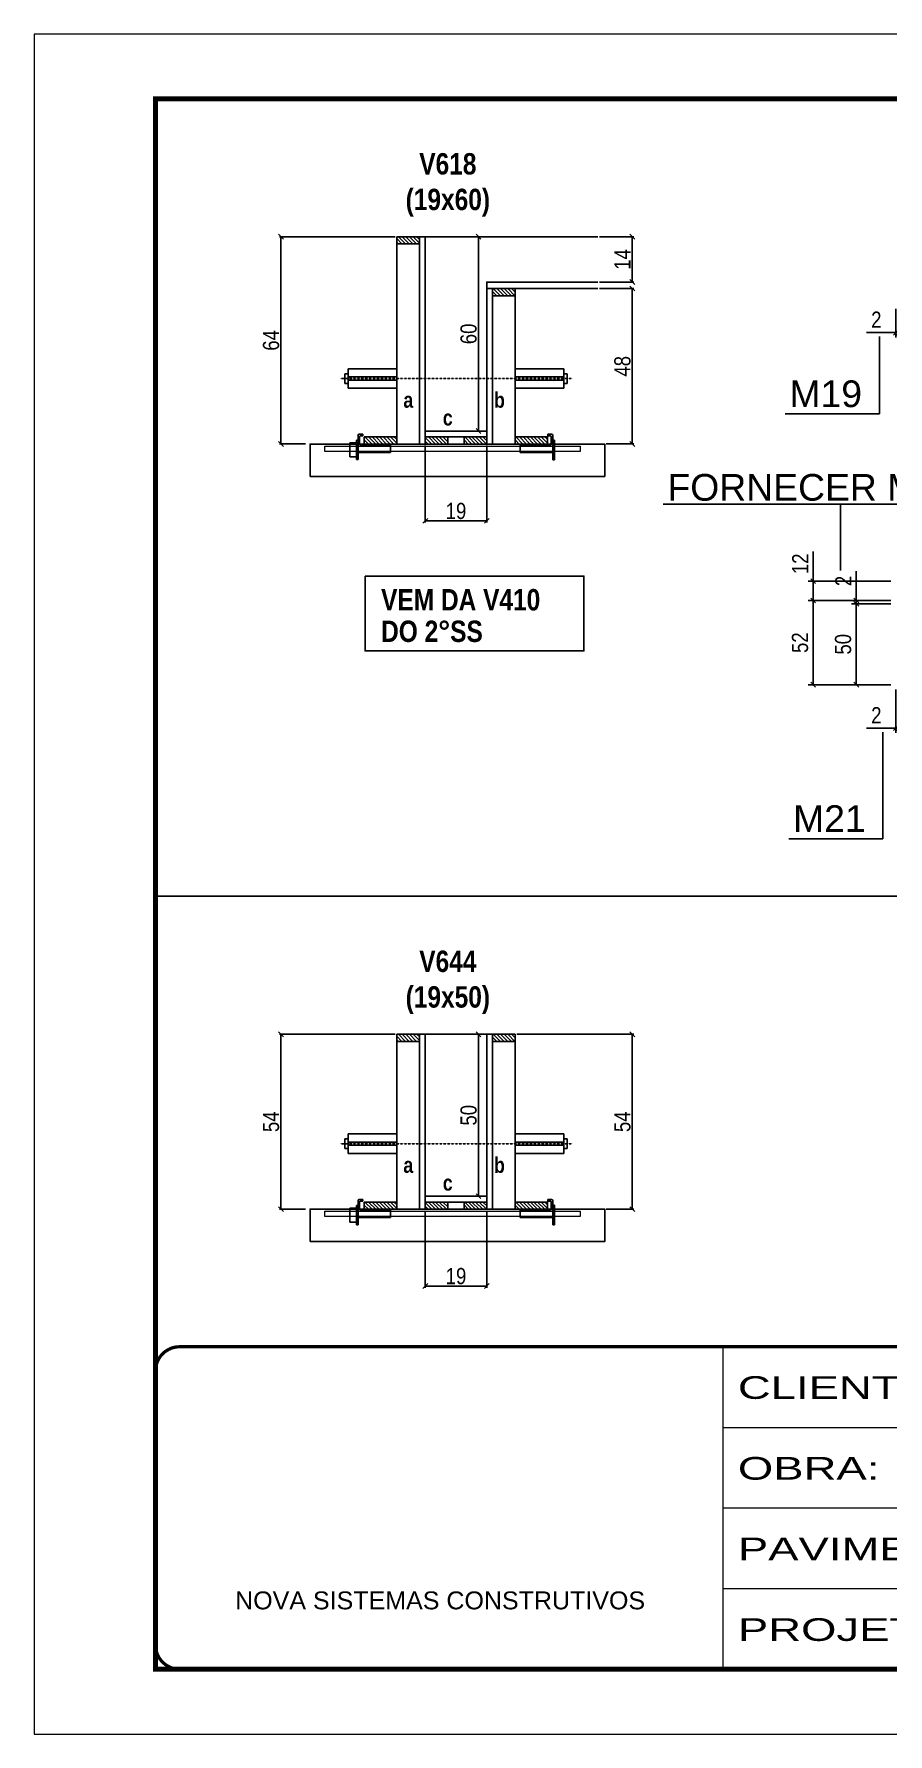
# Model space of a CAD drawing. Extents: x 3309 to 9590, y -2522 to 14608.
# Drawn here: x 6493 to 7020, y 10112 to 11162 of the extents above; entities that cross this region are included whole.
import ezdxf

# ---------------------------------------------------------------- set-up
doc = ezdxf.new("R2010")
doc.units = 0
for name, pattern in [('CONTINUO', [0]), ('DASHED', [0.75, 0.5, -0.25]), ('HIDDEN', [0.375, 0.25, -0.125])]:
    doc.linetypes.add(name, pattern=pattern)
for name, color, linetype in [('barrote', 251, 'Continuous'), ('COTA', 241, 'Continuous'), ('detalhes', 4, 'Continuous'), ('NOMENCLATURA', 7, 'Continuous'), ('Painéis', 200, 'Continuous'), ('presilha', 1, 'Continuous'), ('SARR_2.2x10', 60, 'Continuous'), ('SARR_2.2x7', 40, 'Continuous'), ('SARR_3.5x7', 81, 'Continuous'), ('TENSOR', 3, 'Continuous')]:
    doc.layers.add(name, color=color, linetype=linetype)
for name, color, linetype, lineweight in [('CONCRETO', 251, 'Continuous', 25), ('Folhas', 255, 'Continuous', 9), ('SARRAFO DE PRESSAO', 251, 'DASHED', 9), ('SCO-___-LAJ', 2, 'Continuous', 0)]:
    doc.layers.add(name, color=color, linetype=linetype, lineweight=lineweight)
doc.styles.add('ARIAL', font='arial.ttf')
doc.styles.add('COTA TECNICA', font='techl___.ttf', dxfattribs={"height": 10})
doc.styles.add('COTA TECNICA 2X', font='techl___.ttf', dxfattribs={"height": 10})
doc.styles.get("Standard").update_dxf_attribs({"font": 'arial.ttf'})
doc.styles.add('TECNICA', font='techb___.ttf', dxfattribs={"height": 10})
doc.styles.add('Tecnologia', font='')
doc.styles.get('Tecnologia').set_extended_font_data('Forgotten Futurist')
doc.dimstyles.new('PAINEL', dxfattribs={"dimtxt": 10, "dimasz": 3, "dimexe": 3, "dimexo": 3, "dimgap": 3, "dimtad": 1, "dimdec": 1, "dimzin": 12, "dimdsep": 46, "dimtxsty": 'COTA TECNICA', "dimblk1": 'OBLIQUE', "dimblk2": 'OBLIQUE', "dimsah": 1, "dimcen": 0.9, "dimclrd": 4, "dimclre": 4, "dimclrt": 240, "dimadec": 1, "dimazin": 3, "dimtfac": 1, "dimtdec": 1, "dimtmove": 0, "dimatfit": 3, "dimfxl": 1, "dimtolj": 1, "dimtzin": 12, "dimarcsym": 0})
doc.dimstyles.new('SECAO', dxfattribs={"dimscale": 0.333333, "dimtxt": 5, "dimasz": 9, "dimexe": 3, "dimexo": 3, "dimgap": 3, "dimtad": 1, "dimdec": 1, "dimlfac": 0.5, "dimzin": 12, "dimdsep": 46, "dimtxsty": 'COTA TECNICA 2X', "dimblk1": 'OBLIQUE', "dimblk2": 'OBLIQUE', "dimsah": 1, "dimcen": 0.9, "dimclrd": 4, "dimclre": 4, "dimclrt": 240, "dimadec": 1, "dimazin": 3, "dimtfac": 1, "dimtdec": 1, "dimtmove": 0, "dimatfit": 3, "dimfxl": 1, "dimtolj": 1, "dimtzin": 12, "dimarcsym": 0})
pattern_1 = [(135, (39969.996, -112603.3136), (-1.122532015, -1.122532015), [])]
pattern_2 = [(135, (39969.996, -113075.8713), (-1.122532015, -1.122532015), [])]

# ---------------------------------------------------------------- blocks, each defined once
blk = doc.blocks.new('9999999999')
at = {"color": 30, "linetype": 'CONTINUO'}
for p, q in [((98564.6, 34230.2), (98564.6, 34429.4)), ((98564.6, 34379.6), (99584, 34379.6)), ((98564.6, 34329.8), (99488, 34329.8)), ((98564.6, 34280), (99488, 34280))]:
    blk.add_line(p, q, dxfattribs=at)
at = {"color": 30, "linetype": 'CONTINUO', "const_width": 2}
blk.add_lwpolyline([(99584, 34230.2), (99584, 34414.4, 0.414214), (99569, 34429.4), (98229, 34429.4, 0.414214), (98214, 34414.4), (98214, 34245.2, 0.414214), (98229, 34230.2), (99584, 34230.2)], format="xyb", dxfattribs=at)
at = {"layer": 'Folhas'}
blk.add_lwpolyline([(98139, 34190.2), (99624, 34190.2), (99624, 35240.2), (98139, 35240.2)], close=True, dxfattribs=at)
at = {"layer": 'Folhas', "color": 30, "const_width": 3}
blk.add_lwpolyline([(98214, 34230.2), (99584, 34230.2), (99584, 35200.2), (98214, 35200.2)], close=True, dxfattribs=at)
at = {"color": 7, "linetype": 'Continuous', "ltscale": 5, "style": 'ARIAL'}
blk.add_text('NOVA SISTEMAS CONSTRUTIVOS', height=11.059, dxfattribs=at).set_placement((98263.2, 34267.2))
at = {"layer": 'Folhas', "color": 7, "style": 'Tecnologia', "width": 1.5}
for s, p in [('CLIENTE:', (98573.7, 34397.2)), ('OBRA:', (98573.7, 34347.3)), ('PAVIMENTO:', (98573.7, 34297.5)), ('PROJETO:', (98573.7, 34247.7))]:
    blk.add_text(s, height=14, dxfattribs=at).set_placement(p)
blk = doc.blocks.new('_Oblique')
at = {"color": 0, "linetype": 'ByBlock', "lineweight": -2}
blk.add_line((-0.5, -0.5), (0.5, 0.5), dxfattribs=at)
blk = doc.blocks.new('*D390')
at = {"layer": 'COTA', "color": 4, "lineweight": -2, "transparency": 16777216}
for p, q in [((6734.5, 10907.9), (6734.5, 10860.4)), ((6772.5, 10907.9), (6772.5, 10860.4)), ((6772.5, 10861.4), (6734.5, 10861.4))]:
    blk.add_line(p, q, dxfattribs=at)
at = {"layer": 'Defpoints', "color": 0, "transparency": 16777216}
for p in [(6734.5, 10908.9), (6772.5, 10908.9), (6734.5, 10861.4)]:
    blk.add_point(p, dxfattribs=at)
at = {"layer": 'COTA', "color": 4, "lineweight": -2, "transparency": 16777216, "xscale": 3, "yscale": 3, "zscale": 3, "rotation": 180}
blk.add_blockref('_Oblique', (6734.5, 10861.4), dxfattribs=at)
at = {"layer": 'COTA', "color": 4, "lineweight": -2, "transparency": 16777216, "xscale": 3, "yscale": 3, "zscale": 3}
blk.add_blockref('_Oblique', (6772.5, 10861.4), dxfattribs=at)
at = {"layer": 'COTA', "color": 240, "transparency": 16777216, "insert": (6753.5, 10867.5), "char_height": 10, "attachment_point": 5, "style": 'COTA TECNICA 2X'}
blk.add_mtext('\\A1;19', dxfattribs=at)
blk = doc.blocks.new('PRESILHA METÁLICA 1')
at = {"layer": 'presilha'}
for p, q in [((7.5, 10.6), (7.5, 19.9)), ((12, 21), (8.6, 21)), ((9, 11.6), (9, 18.9)), ((12, 19.5), (9.6, 19.5)), ((12, 21), (12, 19.5)), ((0, 13), (6, 13)), ((0, 13), (0, 0)), ((6, 0), (0, 0)), ((6, 15.5), (7.5, 15.5)), ((6, -2.5), (6, 15.5)), ((6, 13), (6, 0)), ((7.5, 15.5), (7.5, -2.5)), ((37.5, 4.1), (7.5, 4.1)), ((37.5, 11), (9.6, 11)), ((37.5, 11), (37.5, 4.1)), ((7.5, -2.5), (6, -2.5))]:
    blk.add_line(p, q, dxfattribs=at)
for centre, radius, start, end in [((8.6, 19.9), 1.14, 90, 180), ((9.6, 18.9), 0.57, 90, 180), ((9.6, 11.6), 0.57, 180, 270)]:
    blk.add_arc(centre, radius, start, end, dxfattribs=at)
blk = doc.blocks.new('PRESILHA METÁLICA 2')
at = {"layer": 'presilha'}
for p, q in [((-5.2, 23.5), (-5.2, 22)), ((-5.2, 23.5), (-1.9, 23.5)), ((-5.2, 22), (-2.8, 22)), ((-2.2, 14.1), (-2.2, 21.4)), ((0.8, 18), (-0.8, 18)), ((-0.8, 18), (-0.8, 0)), ((-0.8, 14.6), (-0.8, 22.4)), ((0.8, 0), (0.8, 18)), ((-30.8, 13.5), (-30.8, 6.6)), ((-30.8, 13.5), (-2.8, 13.5)), ((-30.8, 6.6), (-0.8, 6.6)), ((-0.8, 0), (0.8, 0))]:
    blk.add_line(p, q, dxfattribs=at)
for centre, radius, start, end in [((-2.8, 21.4), 0.57, 0, 90), ((-1.9, 22.4), 1.14, 0, 90), ((-2.8, 14.1), 0.57, 270, 0)]:
    blk.add_arc(centre, radius, start, end, dxfattribs=at)
blk = doc.blocks.new('*D391')
at = {"layer": 'COTA', "color": 4, "lineweight": -2, "transparency": 16777216}
for p, q in [((6715.9, 11036.9), (6644.4, 11036.9)), ((6645.4, 11036.9), (6645.4, 10908.9)), ((6660.6, 10908.9), (6644.4, 10908.9))]:
    blk.add_line(p, q, dxfattribs=at)
at = {"layer": 'Defpoints', "color": 0, "transparency": 16777216}
for p in [(6716.9, 11036.9), (6645.4, 10908.9), (6661.6, 10908.9)]:
    blk.add_point(p, dxfattribs=at)
at = {"layer": 'COTA', "color": 4, "lineweight": -2, "transparency": 16777216, "xscale": 3, "yscale": 3, "zscale": 3}
for p, rotation in [((6645.4, 11036.9), 90), ((6645.4, 10908.9), 270)]:
    blk.add_blockref('_Oblique', p, dxfattribs=dict(at, rotation=rotation))
at = {"layer": 'COTA', "color": 240, "transparency": 16777216, "insert": (6639.3, 10972.9), "char_height": 10, "attachment_point": 5, "rotation": 90, "style": 'COTA TECNICA 2X'}
blk.add_mtext('\\A1;64', dxfattribs=at)
blk = doc.blocks.new('*D392')
at = {"layer": 'COTA', "color": 4, "lineweight": -2, "transparency": 16777216}
for p, q in [((6842.2, 11004.9), (6863.4, 11004.9)), ((6862.4, 11004.9), (6862.4, 10908.9)), ((6846.3, 10908.9), (6863.4, 10908.9))]:
    blk.add_line(p, q, dxfattribs=at)
at = {"layer": 'Defpoints', "color": 0, "transparency": 16777216}
for p in [(6841.2, 11004.9), (6845.3, 10908.9), (6862.4, 10908.9)]:
    blk.add_point(p, dxfattribs=at)
at = {"layer": 'COTA', "color": 4, "lineweight": -2, "transparency": 16777216, "xscale": 3, "yscale": 3, "zscale": 3}
for p, rotation in [((6862.4, 11004.9), 90), ((6862.4, 10908.9), 270)]:
    blk.add_blockref('_Oblique', p, dxfattribs=dict(at, rotation=rotation))
at = {"layer": 'COTA', "color": 240, "transparency": 16777216, "insert": (6856.3, 10956.9), "char_height": 10, "attachment_point": 5, "rotation": 90, "style": 'COTA TECNICA 2X'}
blk.add_mtext('\\A1;48', dxfattribs=at)
blk = doc.blocks.new('*D393')
at = {"layer": 'COTA', "color": 4, "lineweight": -2, "transparency": 16777216}
for p, q in [((6771.5, 11036.9), (6766.4, 11036.9)), ((6767.4, 10916.9), (6767.4, 11036.9)), ((6771.5, 10916.9), (6766.4, 10916.9))]:
    blk.add_line(p, q, dxfattribs=at)
at = {"layer": 'Defpoints', "color": 0, "transparency": 16777216}
for p in [(6767.4, 11036.9), (6772.5, 11036.9), (6772.5, 10916.9)]:
    blk.add_point(p, dxfattribs=at)
at = {"layer": 'COTA', "color": 4, "lineweight": -2, "transparency": 16777216, "xscale": 3, "yscale": 3, "zscale": 3}
for p, rotation in [((6767.4, 11036.9), 90), ((6767.4, 10916.9), 270)]:
    blk.add_blockref('_Oblique', p, dxfattribs=dict(at, rotation=rotation))
at = {"layer": 'COTA', "color": 240, "transparency": 16777216, "insert": (6761.3, 10976.9), "char_height": 10, "attachment_point": 5, "rotation": 90, "style": 'COTA TECNICA 2X'}
blk.add_mtext('\\A1;60', dxfattribs=at)
blk = doc.blocks.new('*D394')
at = {"layer": 'COTA', "color": 4, "lineweight": -2, "transparency": 16777216}
for p, q in [((6842.2, 11036.9), (6863.4, 11036.9)), ((6862.4, 11008.9), (6862.4, 11036.9)), ((6842.2, 11008.9), (6863.4, 11008.9))]:
    blk.add_line(p, q, dxfattribs=at)
at = {"layer": 'Defpoints', "color": 0, "transparency": 16777216}
for p in [(6841.2, 11036.9), (6862.4, 11036.9), (6841.2, 11008.9)]:
    blk.add_point(p, dxfattribs=at)
at = {"layer": 'COTA', "color": 4, "lineweight": -2, "transparency": 16777216, "xscale": 3, "yscale": 3, "zscale": 3}
for p, rotation in [((6862.4, 11036.9), 90), ((6862.4, 11008.9), 270)]:
    blk.add_blockref('_Oblique', p, dxfattribs=dict(at, rotation=rotation))
at = {"layer": 'COTA', "color": 240, "transparency": 16777216, "insert": (6856.3, 11022.9), "char_height": 10, "attachment_point": 5, "rotation": 90, "style": 'COTA TECNICA 2X'}
blk.add_mtext('\\A1;14', dxfattribs=at)
blk = doc.blocks.new('*D402')
at = {"layer": 'COTA', "color": 4, "lineweight": -2, "transparency": 16777216}
for p, q in [((7025.1, 10992.3), (7025.1, 10974.7)), ((7027.1, 10992.3), (7027.1, 10974.7)), ((7025.1, 10977.7), (7007, 10977.7)), ((7027.1, 10977.7), (7025.1, 10977.7)), ((7027.1, 10977.7), (7030.1, 10977.7))]:
    blk.add_line(p, q, dxfattribs=at)
at = {"layer": 'Defpoints', "color": 0, "transparency": 16777216}
for p in [(7025.1, 10995.3), (7027.1, 10995.3), (7025.1, 10977.7)]:
    blk.add_point(p, dxfattribs=at)
at = {"layer": 'COTA', "color": 4, "lineweight": -2, "transparency": 16777216, "xscale": 3, "yscale": 3, "zscale": 3}
blk.add_blockref('_Oblique', (7025.1, 10977.7), dxfattribs=at)
at = {"layer": 'COTA', "color": 4, "lineweight": -2, "transparency": 16777216, "xscale": 3, "yscale": 3, "zscale": 3, "rotation": 180}
blk.add_blockref('_Oblique', (7027.1, 10977.7), dxfattribs=at)
at = {"layer": 'COTA', "color": 240, "transparency": 16777216, "insert": (7013.1, 10985.7), "char_height": 10, "attachment_point": 5, "style": 'COTA TECNICA'}
blk.add_mtext('\\A1;2', dxfattribs=at)
blk = doc.blocks.new('*D403')
at = {"layer": 'COTA', "color": 4, "lineweight": -2, "transparency": 16777216}
for p, q in [((7022.1, 10812.2), (6971.1, 10812.2)), ((6974.1, 10812.2), (6974.1, 10760.2)), ((7022.1, 10760.2), (6971.1, 10760.2))]:
    blk.add_line(p, q, dxfattribs=at)
at = {"layer": 'Defpoints', "color": 0, "transparency": 16777216}
for p in [(7025.1, 10812.2), (6974.1, 10760.2), (7025.1, 10760.2)]:
    blk.add_point(p, dxfattribs=at)
at = {"layer": 'COTA', "color": 4, "lineweight": -2, "transparency": 16777216, "xscale": 3, "yscale": 3, "zscale": 3}
for p, rotation in [((6974.1, 10812.2), 90), ((6974.1, 10760.2), 270)]:
    blk.add_blockref('_Oblique', p, dxfattribs=dict(at, rotation=rotation))
at = {"layer": 'COTA', "color": 240, "transparency": 16777216, "insert": (6966, 10786.2), "char_height": 10, "attachment_point": 5, "rotation": 90, "style": 'COTA TECNICA'}
blk.add_mtext('\\A1;52', dxfattribs=at)
blk = doc.blocks.new('*D404')
at = {"layer": 'COTA', "color": 4, "lineweight": -2, "transparency": 16777216}
for p, q in [((6974.1, 10824.2), (6974.1, 10842.5)), ((7022.1, 10824.2), (6971.1, 10824.2)), ((6974.1, 10812.2), (6974.1, 10824.2)), ((7022.1, 10812.2), (6971.1, 10812.2))]:
    blk.add_line(p, q, dxfattribs=at)
at = {"layer": 'Defpoints', "color": 0, "transparency": 16777216}
for p in [(6974.1, 10824.2), (7025.1, 10824.2), (7025.1, 10812.2)]:
    blk.add_point(p, dxfattribs=at)
at = {"layer": 'COTA', "color": 4, "lineweight": -2, "transparency": 16777216, "xscale": 3, "yscale": 3, "zscale": 3}
for p, rotation in [((6974.1, 10824.2), 90), ((6974.1, 10812.2), 270)]:
    blk.add_blockref('_Oblique', p, dxfattribs=dict(at, rotation=rotation))
at = {"layer": 'COTA', "color": 240, "transparency": 16777216, "insert": (6966.1, 10834.9), "char_height": 10, "attachment_point": 5, "rotation": 90, "style": 'COTA TECNICA'}
blk.add_mtext('\\A1;12', dxfattribs=at)
blk = doc.blocks.new('*D408')
at = {"layer": 'COTA', "color": 4, "lineweight": -2, "transparency": 16777216}
for p, q in [((7025.1, 10757.2), (7025.1, 10730.4)), ((7027.1, 10757.2), (7027.1, 10730.4)), ((7025.1, 10733.4), (7007, 10733.4)), ((7027.1, 10733.4), (7025.1, 10733.4)), ((7027.1, 10733.4), (7030.1, 10733.4))]:
    blk.add_line(p, q, dxfattribs=at)
at = {"layer": 'Defpoints', "color": 0, "transparency": 16777216}
for p in [(7025.1, 10760.2), (7027.1, 10760.2), (7025.1, 10733.4)]:
    blk.add_point(p, dxfattribs=at)
at = {"layer": 'COTA', "color": 4, "lineweight": -2, "transparency": 16777216, "xscale": 3, "yscale": 3, "zscale": 3}
blk.add_blockref('_Oblique', (7025.1, 10733.4), dxfattribs=at)
at = {"layer": 'COTA', "color": 4, "lineweight": -2, "transparency": 16777216, "xscale": 3, "yscale": 3, "zscale": 3, "rotation": 180}
blk.add_blockref('_Oblique', (7027.1, 10733.4), dxfattribs=at)
at = {"layer": 'COTA', "color": 240, "transparency": 16777216, "insert": (7013.1, 10741.4), "char_height": 10, "attachment_point": 5, "style": 'COTA TECNICA'}
blk.add_mtext('\\A1;2', dxfattribs=at)
blk = doc.blocks.new('*D409')
at = {"layer": 'COTA', "color": 4, "lineweight": -2, "transparency": 16777216}
for p, q in [((7022.1, 10810.2), (6997.7, 10810.2)), ((7000.7, 10760.2), (7000.7, 10810.2)), ((7022.1, 10760.2), (6997.7, 10760.2))]:
    blk.add_line(p, q, dxfattribs=at)
at = {"layer": 'Defpoints', "color": 0, "transparency": 16777216}
for p in [(7000.7, 10810.2), (7025.1, 10810.2), (7025.1, 10760.2)]:
    blk.add_point(p, dxfattribs=at)
at = {"layer": 'COTA', "color": 4, "lineweight": -2, "transparency": 16777216, "xscale": 3, "yscale": 3, "zscale": 3}
for p, rotation in [((7000.7, 10810.2), 90), ((7000.7, 10760.2), 270)]:
    blk.add_blockref('_Oblique', p, dxfattribs=dict(at, rotation=rotation))
at = {"layer": 'COTA', "color": 240, "transparency": 16777216, "insert": (6992.6, 10785.2), "char_height": 10, "attachment_point": 5, "rotation": 90, "style": 'COTA TECNICA'}
blk.add_mtext('\\A1;50', dxfattribs=at)
blk = doc.blocks.new('*D410')
at = {"layer": 'COTA', "color": 4, "lineweight": -2, "transparency": 16777216}
for p, q in [((7000.7, 10812.2), (7000.7, 10830.3)), ((7022.1, 10812.2), (6997.7, 10812.2)), ((7022.1, 10810.2), (6997.7, 10810.2)), ((7000.7, 10810.2), (7000.7, 10812.2)), ((7000.7, 10810.2), (7000.7, 10807.2))]:
    blk.add_line(p, q, dxfattribs=at)
at = {"layer": 'Defpoints', "color": 0, "transparency": 16777216}
for p in [(7000.7, 10812.2), (7025.1, 10812.2), (7025.1, 10810.2)]:
    blk.add_point(p, dxfattribs=at)
at = {"layer": 'COTA', "color": 4, "lineweight": -2, "transparency": 16777216, "xscale": 3, "yscale": 3, "zscale": 3}
for p, rotation in [((7000.7, 10812.2), 270), ((7000.7, 10810.2), 90)]:
    blk.add_blockref('_Oblique', p, dxfattribs=dict(at, rotation=rotation))
at = {"layer": 'COTA', "color": 240, "transparency": 16777216, "insert": (6992.7, 10824.3), "char_height": 10, "attachment_point": 5, "rotation": 90, "style": 'COTA TECNICA'}
blk.add_mtext('\\A1;2', dxfattribs=at)
blk = doc.blocks.new('*D762')
at = {"layer": 'COTA', "color": 4, "lineweight": -2, "transparency": 16777216}
for p, q in [((6734.5, 10435.3), (6734.5, 10387.8)), ((6772.5, 10435.3), (6772.5, 10387.8)), ((6772.5, 10388.8), (6734.5, 10388.8))]:
    blk.add_line(p, q, dxfattribs=at)
at = {"layer": 'Defpoints', "color": 0, "transparency": 16777216}
for p in [(6734.5, 10436.3), (6772.5, 10436.3), (6734.5, 10388.8)]:
    blk.add_point(p, dxfattribs=at)
at = {"layer": 'COTA', "color": 4, "lineweight": -2, "transparency": 16777216, "xscale": 3, "yscale": 3, "zscale": 3, "rotation": 180}
blk.add_blockref('_Oblique', (6734.5, 10388.8), dxfattribs=at)
at = {"layer": 'COTA', "color": 4, "lineweight": -2, "transparency": 16777216, "xscale": 3, "yscale": 3, "zscale": 3}
blk.add_blockref('_Oblique', (6772.5, 10388.8), dxfattribs=at)
at = {"layer": 'COTA', "color": 240, "transparency": 16777216, "insert": (6753.5, 10394.9), "char_height": 10, "attachment_point": 5, "style": 'COTA TECNICA 2X'}
blk.add_mtext('\\A1;19', dxfattribs=at)
blk = doc.blocks.new('*D763')
at = {"layer": 'COTA', "color": 4, "lineweight": -2, "transparency": 16777216}
for p, q in [((6715.9, 10544.3), (6644.4, 10544.3)), ((6645.4, 10544.3), (6645.4, 10436.3)), ((6660.6, 10436.3), (6644.4, 10436.3))]:
    blk.add_line(p, q, dxfattribs=at)
at = {"layer": 'Defpoints', "color": 0, "transparency": 16777216}
for p in [(6716.9, 10544.3), (6645.4, 10436.3), (6661.6, 10436.3)]:
    blk.add_point(p, dxfattribs=at)
at = {"layer": 'COTA', "color": 4, "lineweight": -2, "transparency": 16777216, "xscale": 3, "yscale": 3, "zscale": 3}
for p, rotation in [((6645.4, 10544.3), 90), ((6645.4, 10436.3), 270)]:
    blk.add_blockref('_Oblique', p, dxfattribs=dict(at, rotation=rotation))
at = {"layer": 'COTA', "color": 240, "transparency": 16777216, "insert": (6639.3, 10490.3), "char_height": 10, "attachment_point": 5, "rotation": 90, "style": 'COTA TECNICA 2X'}
blk.add_mtext('\\A1;54', dxfattribs=at)
blk = doc.blocks.new('*D764')
at = {"layer": 'COTA', "color": 4, "lineweight": -2, "transparency": 16777216}
for p, q in [((6791.1, 10544.3), (6863.4, 10544.3)), ((6862.4, 10544.3), (6862.4, 10436.3)), ((6846.3, 10436.3), (6863.4, 10436.3))]:
    blk.add_line(p, q, dxfattribs=at)
at = {"layer": 'Defpoints', "color": 0, "transparency": 16777216}
for p in [(6790.1, 10544.3), (6845.3, 10436.3), (6862.4, 10436.3)]:
    blk.add_point(p, dxfattribs=at)
at = {"layer": 'COTA', "color": 4, "lineweight": -2, "transparency": 16777216, "xscale": 3, "yscale": 3, "zscale": 3}
for p, rotation in [((6862.4, 10544.3), 90), ((6862.4, 10436.3), 270)]:
    blk.add_blockref('_Oblique', p, dxfattribs=dict(at, rotation=rotation))
at = {"layer": 'COTA', "color": 240, "transparency": 16777216, "insert": (6856.3, 10490.3), "char_height": 10, "attachment_point": 5, "rotation": 90, "style": 'COTA TECNICA 2X'}
blk.add_mtext('\\A1;54', dxfattribs=at)
blk = doc.blocks.new('*D765')
at = {"layer": 'COTA', "color": 4, "lineweight": -2, "transparency": 16777216}
for p, q in [((6771.5, 10544.3), (6766.4, 10544.3)), ((6767.4, 10444.3), (6767.4, 10544.3)), ((6771.5, 10444.3), (6766.4, 10444.3))]:
    blk.add_line(p, q, dxfattribs=at)
at = {"layer": 'Defpoints', "color": 0, "transparency": 16777216}
for p in [(6767.4, 10544.3), (6772.5, 10544.3), (6772.5, 10444.3)]:
    blk.add_point(p, dxfattribs=at)
at = {"layer": 'COTA', "color": 4, "lineweight": -2, "transparency": 16777216, "xscale": 3, "yscale": 3, "zscale": 3}
for p, rotation in [((6767.4, 10544.3), 90), ((6767.4, 10444.3), 270)]:
    blk.add_blockref('_Oblique', p, dxfattribs=dict(at, rotation=rotation))
at = {"layer": 'COTA', "color": 240, "transparency": 16777216, "insert": (6761.3, 10494.3), "char_height": 10, "attachment_point": 5, "rotation": 90, "style": 'COTA TECNICA 2X'}
blk.add_mtext('\\A1;50', dxfattribs=at)

msp = doc.modelspace()

# ---------------------------------------------------------------- hatches: boundary and pattern name
at = {"layer": 'SARR_2.2x10'}
h = msp.add_hatch(dxfattribs=at)
h.set_pattern_fill('ANSI31', color=256, scale=0.5, angle=90)
h.set_pattern_definition([(135, (39890.396, -112603.3136), (-1.122532015, -1.122532015), [])])
h.paths.add_polyline_path([(6696.86, 10913.26), (6696.86, 10908.86), (6716.86, 10908.86), (6716.86, 10913.26)])
h = msp.add_hatch(dxfattribs=at)
h.set_pattern_fill('ANSI31', color=256, scale=0.5, angle=90)
h.set_pattern_definition([(135, (39983.596, -112603.3136), (-1.122532015, -1.122532015), [])])
h.paths.add_polyline_path([(6790.06, 10913.26), (6790.06, 10908.86), (6810.06, 10908.86), (6810.06, 10913.26)])
h = msp.add_hatch(dxfattribs=at)
h.set_pattern_fill('ANSI31', color=256, scale=0.5, angle=90)
h.set_pattern_definition([(135, (39890.396, -113075.8713), (-1.122532015, -1.122532015), [])])
h.paths.add_polyline_path([(6696.86, 10440.7), (6696.86, 10436.3), (6716.86, 10436.3), (6716.86, 10440.7)])
h = msp.add_hatch(dxfattribs=at)
h.set_pattern_fill('ANSI31', color=256, scale=0.5, angle=90)
h.set_pattern_definition([(135, (39983.596, -113075.8713), (-1.122532015, -1.122532015), [])])
h.paths.add_polyline_path([(6790.06, 10440.7), (6790.06, 10436.3), (6810.06, 10436.3), (6810.06, 10440.7)])
at = {"layer": 'SARR_2.2x7'}
h = msp.add_hatch(dxfattribs=at)
h.set_pattern_fill('ANSI31', color=256, scale=0.5, angle=90)
h.set_pattern_definition([(135, (39904.396, -112479.7136), (-1.122532015, -1.122532015), [])])
h.paths.add_polyline_path([(6730.86, 11036.86), (6730.86, 11032.46), (6716.86, 11032.46), (6716.86, 11036.86)])
h = msp.add_hatch(dxfattribs=at)
h.set_pattern_fill('ANSI31', color=256, scale=0.5, angle=90)
h.set_pattern_definition([(135, (39884.396, -112511.7136), (-1.122532015, -1.122532015), [])])
h.paths.add_polyline_path([(6776.06, 11004.86), (6776.06, 11000.46), (6790.06, 11000.46), (6790.06, 11004.86)])
h = msp.add_hatch(dxfattribs=at)
h.set_pattern_fill('ANSI31', color=256, scale=0.5, angle=90)
h.set_pattern_definition(pattern_1)
h.paths.add_polyline_path([(6748.46, 10908.86), (6748.46, 10913.26), (6734.46, 10913.26), (6734.46, 10908.86)])
h = msp.add_hatch(dxfattribs=at)
h.set_pattern_fill('ANSI31', color=256, scale=0.5, angle=90)
h.set_pattern_definition(pattern_1)
h.paths.add_polyline_path([(6758.46, 10913.26), (6758.46, 10908.86), (6772.46, 10908.86), (6772.46, 10913.26)])
h = msp.add_hatch(dxfattribs=at)
h.set_pattern_fill('ANSI31', color=256, scale=0.5, angle=90)
h.set_pattern_definition([(135, (39904.396, -112972.2713), (-1.122532015, -1.122532015), [])])
h.paths.add_polyline_path([(6730.86, 10544.3), (6730.86, 10539.9), (6716.86, 10539.9), (6716.86, 10544.3)])
h = msp.add_hatch(dxfattribs=at)
h.set_pattern_fill('ANSI31', color=256, scale=0.5, angle=90)
h.set_pattern_definition([(135, (39884.396, -112972.2713), (-1.122532015, -1.122532015), [])])
h.paths.add_polyline_path([(6776.06, 10544.3), (6776.06, 10539.9), (6790.06, 10539.9), (6790.06, 10544.3)])
h = msp.add_hatch(dxfattribs=at)
h.set_pattern_fill('ANSI31', color=256, scale=0.5, angle=90)
h.set_pattern_definition(pattern_2)
h.paths.add_polyline_path([(6748.46, 10436.3), (6748.46, 10440.7), (6734.46, 10440.7), (6734.46, 10436.3)])
h = msp.add_hatch(dxfattribs=at)
h.set_pattern_fill('ANSI31', color=256, scale=0.5, angle=90)
h.set_pattern_definition(pattern_2)
h.paths.add_polyline_path([(6758.46, 10440.7), (6758.46, 10436.3), (6772.46, 10436.3), (6772.46, 10440.7)])

# ---------------------------------------------------------------- linework, layer by layer
at = {"ltscale": 3}
for p, q in [((6684.86, 10952.31), (6684.86, 10946.31)), ((6686.86, 10952.31), (6684.86, 10952.31)), ((6686.86, 10955.31), (6686.86, 10943.31)), ((6686.86, 10955.31), (6716.86, 10955.31)), ((6820.06, 10955.31), (6790.06, 10955.31)), ((6820.06, 10955.31), (6820.06, 10943.31)), ((6822.06, 10952.31), (6820.06, 10952.31)), ((6822.06, 10952.31), (6822.06, 10946.31)), ((6686.86, 10946.31), (6684.86, 10946.31)), ((6716.86, 10950.31), (6686.86, 10950.31)), ((6716.86, 10948.31), (6686.86, 10948.31)), ((6686.86, 10943.31), (6716.86, 10943.31)), ((6790.06, 10950.31), (6820.06, 10950.31)), ((6790.06, 10948.31), (6820.06, 10948.31)), ((6820.06, 10943.31), (6790.06, 10943.31)), ((6820.06, 10946.31), (6822.06, 10946.31)), ((6684.86, 10479.75), (6684.86, 10473.75)), ((6686.86, 10479.75), (6684.86, 10479.75)), ((6686.86, 10482.75), (6686.86, 10470.75)), ((6686.86, 10482.75), (6716.86, 10482.75)), ((6820.06, 10482.75), (6790.06, 10482.75)), ((6820.06, 10482.75), (6820.06, 10470.75)), ((6822.06, 10479.75), (6820.06, 10479.75)), ((6822.06, 10479.75), (6822.06, 10473.75)), ((6686.86, 10473.75), (6684.86, 10473.75)), ((6716.86, 10477.75), (6686.86, 10477.75)), ((6716.86, 10475.75), (6686.86, 10475.75)), ((6686.86, 10470.75), (6716.86, 10470.75)), ((6790.06, 10477.75), (6820.06, 10477.75)), ((6790.06, 10475.75), (6820.06, 10475.75)), ((6820.06, 10470.75), (6790.06, 10470.75)), ((6820.06, 10473.75), (6822.06, 10473.75))]:
    msp.add_line(p, q, dxfattribs=at)
at = {"layer": 'barrote'}
for points in [[(6663.4, 10888.86), (6845.32, 10888.86), (6845.32, 10908.86), (6663.4, 10908.86)], [(6663.4, 10416.3), (6845.32, 10416.3), (6845.32, 10436.3), (6663.4, 10436.3)]]:
    msp.add_lwpolyline(points, close=True, dxfattribs=at)
at = {"layer": 'CONCRETO', "linetype": 'Continuous'}
for p, q in [((6841.16, 11036.86), (6734.46, 11036.86)), ((6772.46, 10544.3), (6734.46, 10544.3))]:
    msp.add_line(p, q, dxfattribs=at)
at = {"layer": 'COTA'}
msp.add_line((6567.87, 10629.58), (7937.87, 10629.58), dxfattribs=at)
at = {"layer": 'detalhes', "color": 250}
for p, q in [((6663.4, 10888.86), (6663.4, 10908.86)), ((6663.4, 10416.3), (6663.4, 10436.3))]:
    msp.add_line(p, q, dxfattribs=at)
at = {"layer": 'NOMENCLATURA', "linetype": 'Continuous'}
for p, q in [((7014.96, 10927.47), (7014.96, 10975.23)), ((6956.88, 10927.47), (7014.96, 10927.47)), ((6881.53, 10871.67), (7106.71, 10871.67)), ((6990.98, 10871.67), (6990.98, 10830.71)), ((7017.21, 10665.06), (7017.21, 10730.88)), ((6959.13, 10665.06), (7017.21, 10665.06))]:
    msp.add_line(p, q, dxfattribs=at)
at = {"layer": 'NOMENCLATURA'}
msp.add_lwpolyline([(6697.39, 10827.33), (6832.55, 10827.33), (6832.55, 10781.06), (6697.39, 10781.06)], close=True, dxfattribs=at)
at = {"layer": 'Painéis', "linetype": 'Continuous'}
for points in [[(6730.86, 10908.86), (6730.86, 11036.86), (6734.46, 11036.86), (6734.46, 10908.86)], [(6776.06, 10908.86), (6776.06, 11004.86), (6772.46, 11004.86), (6772.46, 10908.86)], [(6772.46, 10916.86), (6734.46, 10916.86), (6734.46, 10913.26), (6772.46, 10913.26)], [(6730.86, 10436.3), (6730.86, 10544.3), (6734.46, 10544.3), (6734.46, 10436.3)], [(6776.06, 10436.3), (6776.06, 10544.3), (6772.46, 10544.3), (6772.46, 10436.3)], [(6772.46, 10444.3), (6734.46, 10444.3), (6734.46, 10440.7), (6772.46, 10440.7)]]:
    msp.add_lwpolyline(points, close=True, dxfattribs=at)
at = {"layer": 'Painéis', "linetype": 'Continuous', "elevation": 0}
msp.add_lwpolyline([(6841.16, 11004.86), (6772.46, 11004.86), (6772.46, 11008.86), (6841.16, 11008.86)], dxfattribs=at)
at = {"layer": 'SARR_2.2x10'}
for points in [[(6696.86, 10913.26), (6716.86, 10913.26), (6716.86, 10908.86), (6696.86, 10908.86)], [(6790.06, 10913.26), (6810.06, 10913.26), (6810.06, 10908.86), (6790.06, 10908.86)], [(6696.86, 10440.7), (6716.86, 10440.7), (6716.86, 10436.3), (6696.86, 10436.3)], [(6790.06, 10440.7), (6810.06, 10440.7), (6810.06, 10436.3), (6790.06, 10436.3)]]:
    msp.add_lwpolyline(points, close=True, dxfattribs=at)
at = {"layer": 'SARR_2.2x7', "elevation": 0}
for points in [[(6716.86, 11036.86), (6730.86, 11036.86), (6730.86, 11032.46), (6716.86, 11032.46)], [(6790.06, 11004.86), (6776.06, 11004.86), (6776.06, 11000.46), (6790.06, 11000.46)], [(6716.86, 10544.3), (6730.86, 10544.3), (6730.86, 10539.9), (6716.86, 10539.9)], [(6790.06, 10544.3), (6776.06, 10544.3), (6776.06, 10539.9), (6790.06, 10539.9)]]:
    msp.add_lwpolyline(points, close=True, dxfattribs=at)
at = {"layer": 'SARR_2.2x7'}
for points in [[(6734.46, 10913.26), (6748.46, 10913.26), (6748.46, 10908.86), (6734.46, 10908.86)], [(6772.46, 10913.26), (6758.46, 10913.26), (6758.46, 10908.86), (6772.46, 10908.86)], [(6734.46, 10440.7), (6748.46, 10440.7), (6748.46, 10436.3), (6734.46, 10436.3)], [(6772.46, 10440.7), (6758.46, 10440.7), (6758.46, 10436.3), (6772.46, 10436.3)]]:
    msp.add_lwpolyline(points, close=True, dxfattribs=at)
at = {"layer": 'SARR_3.5x7'}
for points in [[(6730.86, 11032.46), (6716.86, 11032.46), (6716.86, 10908.86), (6730.86, 10908.86)], [(6776.06, 11000.46), (6790.06, 11000.46), (6790.06, 10908.86), (6776.06, 10908.86)], [(6730.86, 10539.9), (6716.86, 10539.9), (6716.86, 10436.3), (6730.86, 10436.3)], [(6776.06, 10539.9), (6790.06, 10539.9), (6790.06, 10436.3), (6776.06, 10436.3)]]:
    msp.add_lwpolyline(points, close=True, dxfattribs=at)
at = {"layer": 'SCO-___-LAJ', "color": 1}
for points in [[(6672.4, 10907.52), (6830.24, 10907.52), (6830.24, 10904.32), (6672.4, 10904.32)], [(6672.4, 10434.96), (6830.24, 10434.96), (6830.24, 10431.77), (6672.4, 10431.77)]]:
    msp.add_lwpolyline(points, close=True, dxfattribs=at)
at = {"layer": 'TENSOR', "linetype": 'HIDDEN', "ltscale": 0.5}
for p, q in [((6681.86, 10949.31), (6825.36, 10949.31)), ((6681.86, 10476.75), (6825.36, 10476.75))]:
    msp.add_line(p, q, dxfattribs=at)

# ---------------------------------------------------------------- block references
at = {"layer": 'presilha', "xscale": 0.6666666666666666, "yscale": 0.6666666666666666, "zscale": 0.6666666666666666}
for name, p in [('PRESILHA METÁLICA 1', (6687.99, 10900.89)), ('PRESILHA METÁLICA 2', (6813.74, 10899.22)), ('PRESILHA METÁLICA 1', (6687.99, 10428.33)), ('PRESILHA METÁLICA 2', (6813.74, 10426.67))]:
    msp.add_blockref(name, p, dxfattribs=at)
at = {"layer": 'SARRAFO DE PRESSAO', "color": 6, "linetype": 'ByBlock'}
msp.add_blockref('9999999999', (-91646.11, -24078.07), dxfattribs=at)

# ---------------------------------------------------------------- texts
at = {"layer": 'detalhes', "style": 'TECNICA'}
for s, p in [('b', (6776.96, 10931.28)), ('a', (6720.98, 10931.29)), ('c', (6745.35, 10920.33)), ('b', (6776.96, 10458.73)), ('a', (6720.98, 10458.74)), ('c', (6745.35, 10447.77))]:
    msp.add_text(s, height=9.6, dxfattribs=at).set_placement(p)
at = {"layer": 'NOMENCLATURA', "linetype": 'Continuous'}
for s, p in [('M19', (6959.45, 10931.67)), ('FORNECER MOSCA', (6884.09, 10873.88)), ('M21', (6961.69, 10669.26))]:
    msp.add_text(s, height=16.5, dxfattribs=at).set_placement(p)
at = {"layer": 'NOMENCLATURA', "style": 'TECNICA'}
for s, p in [('VEM DA V410', (6707.24, 10806.11)), ('DO 2°SS', (6707.24, 10786.63))]:
    msp.add_text(s, height=13.2, dxfattribs=at).set_placement(p)
at = {"layer": 'NOMENCLATURA', "char_height": 13.2, "attachment_point": 2, "style": 'TECNICA'}
for s, insert in [('V618\\P(19x60)', (6748.46, 11088.55)), ('V644\\P(19x50)', (6748.46, 10595.99))]:
    msp.add_mtext_dynamic_manual_height_columns(s, width=300.2766, gutter_width=1, heights=[0], dxfattribs=dict(at, insert=insert))

# ---------------------------------------------------------------- dimensions: what is measured, and where the dimension line sits
at = {"layer": 'COTA'}
for base, p1, p2, dimstyle, picture, middle in [((6645.41, 10908.86, 0), (6716.86, 11036.86), (6661.64, 10908.86, 0), 'SECAO', '*D391', (6639.31, 10972.86, 0)), ((6767.38, 11036.86), (6772.46, 10916.86), (6772.46, 11036.86), 'SECAO', '*D393', (6761.28, 10976.86)), ((6862.38, 11036.86), (6841.16, 11008.86), (6841.16, 11036.86), 'SECAO', '*D394', (6856.3, 11022.86)), ((6862.38, 10908.86, 0), (6841.16, 11004.86), (6845.27, 10908.86, 0), 'SECAO', '*D392', (6856.28, 10956.86, 0)), ((6974.15, 10824.23), (7025.12, 10812.23), (7025.12, 10824.23), 'PAINEL', '*D404', (6966.09, 10834.88)), ((7000.67, 10812.23), (7025.12, 10810.23), (7025.12, 10812.23), 'PAINEL', '*D410', (6992.67, 10824.28)), ((6974.15, 10760.23), (7025.12, 10812.23), (7025.12, 10760.23), 'PAINEL', '*D403', (6966.04, 10786.23)), ((7000.67, 10810.23), (7025.12, 10760.23), (7025.12, 10810.23), 'PAINEL', '*D409', (6992.56, 10785.23)), ((6645.41, 10436.3, 0), (6716.86, 10544.3), (6661.64, 10436.3, 0), 'SECAO', '*D763', (6639.3, 10490.3, 0)), ((6767.38, 10544.3), (6772.46, 10444.3), (6772.46, 10544.3), 'SECAO', '*D765', (6761.27, 10494.3)), ((6862.38, 10436.3, 0), (6790.06, 10544.3), (6845.27, 10436.3, 0), 'SECAO', '*D764', (6856.27, 10490.3, 0))]:
    dim = msp.add_linear_dim(base=base, p1=p1, p2=p2, angle=90, dimstyle=dimstyle, dxfattribs=at)
    dim.commit()
    dim.dimension.update_dxf_attribs({"geometry": picture, "text_midpoint": middle})
for base, p1, p2, picture, middle in [((7025.12, 10977.74), (7027.12, 10995.35), (7025.12, 10995.35), '*D402', (7013.06, 10985.74)), ((7025.12, 10733.39), (7027.12, 10760.23), (7025.12, 10760.23), '*D408', (7013.06, 10741.39))]:
    dim = msp.add_linear_dim(base=base, p1=p1, p2=p2, dimstyle='PAINEL', dxfattribs=at)
    dim.commit()
    dim.dimension.update_dxf_attribs({"geometry": picture, "text_midpoint": middle})
for base, p1, p2, picture, middle in [((6734.46, 10861.38), (6772.46, 10908.86), (6734.46, 10908.86), '*D390', (6753.46, 10861.38)), ((6734.46, 10388.83), (6772.46, 10436.3), (6734.46, 10436.3), '*D762', (6753.46, 10388.83))]:
    dim = msp.add_linear_dim(base=base, p1=p1, p2=p2, angle=180, dimstyle='SECAO', dxfattribs=at)
    dim.commit()
    dim.dimension.update_dxf_attribs({"geometry": picture, "text_midpoint": middle, "dimtype": 160})

doc.saveas('drawing.dxf')
